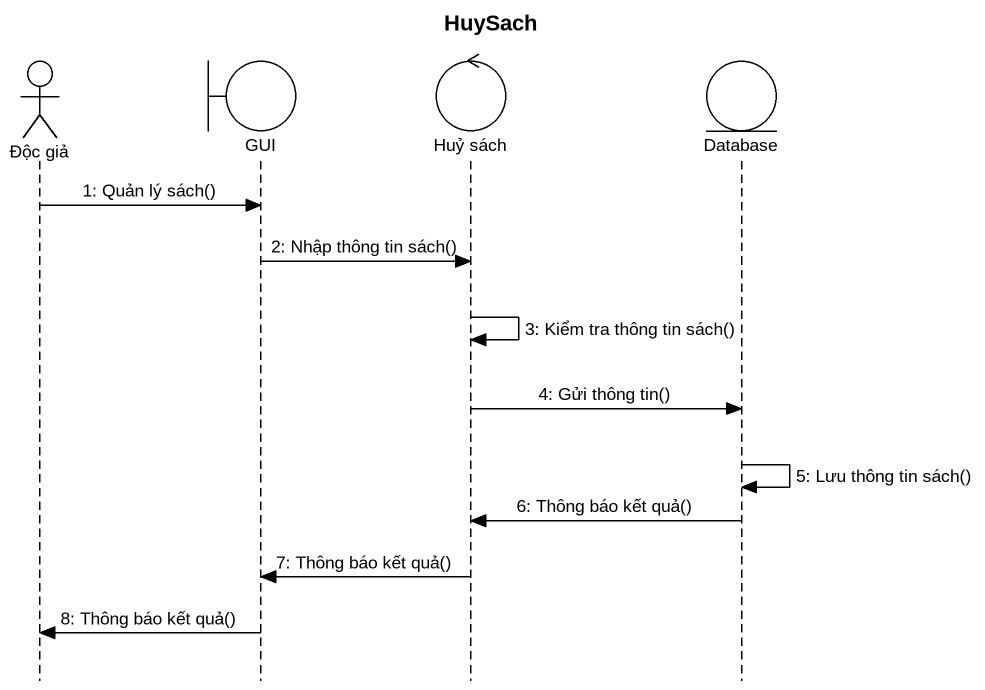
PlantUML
@startuml
title HuySach
hide footbox
actor "Độc giả" as Độc_giả
boundary GUI
control "Huỷ sách" as Huỷ_sách
entity "Database" as Database_

Độc_giả -> GUI : 1: Quản lý sách()
GUI -> Huỷ_sách : 2: Nhập thông tin sách()
Huỷ_sách -> Huỷ_sách : 3: Kiểm tra thông tin sách()
Huỷ_sách -> Database_ : 4: Gửi thông tin()
Database_ -> Database_ : 5: Lưu thông tin sách()
Database_ -> Huỷ_sách : 6: Thông báo kết quả()
Huỷ_sách -> GUI : 7: Thông báo kết quả()
GUI -> Độc_giả : 8: Thông báo kết quả()
@enduml
